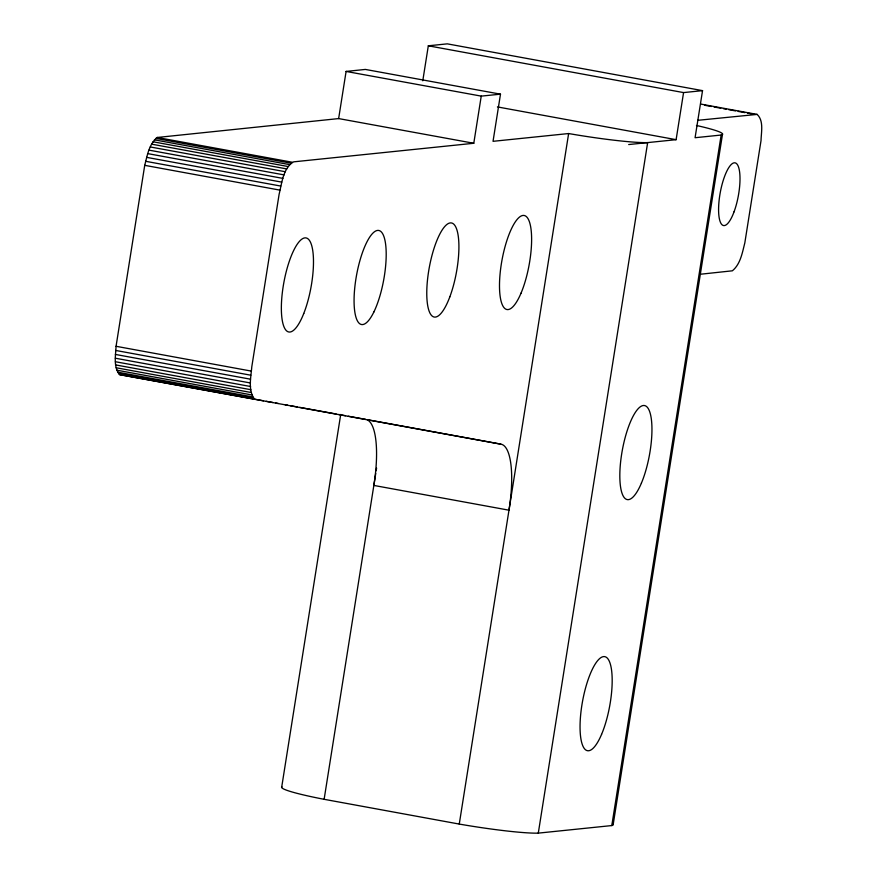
<?xml version="1.0" encoding="UTF-8"?>
<svg xmlns="http://www.w3.org/2000/svg" width="877" height="877" viewBox="0 0 877 877"><rect width="100%" height="100%" fill="white"/><g stroke="black" fill="none" stroke-linecap="round" stroke-linejoin="round"><path stroke-width="1.32" d="M368.055 420.291A68.801 19.82 -79.6 0 1 373.843 485.43L508.978 510.195A68.801 19.82 -79.6 0 0 500.844 444.157L119.579 374.632C113.232 366.926 115.665 355.525 116.06 346.294L144.727 165.336C147.226 155.667 149.035 144.157 157.169 137.481L338.643 118.581L473.788 143.269L481.243 96.119L500.493 94.168L493.038 141.318L568.636 133.545A71.739 5.755 9 0 0 647.654 142.6L538.292 833.128A71.739 5.755 9 0 1 459.263 824.073L324.128 799.309A71.739 5.755 9 0 1 281.89 786.812M254.714 399.408C247.763 390.375 250.965 377.373 251.787 366.849L279.127 194.212C281.89 183.194 282.997 168.22 293.587 161.85L473.788 143.269M338.643 118.581L346.097 71.432L365.358 69.426L500.493 94.168M281.649 787.436L340.714 414.47M422.78 80.772L428.316 45.801L447.281 43.85L702.543 90.638L695.077 137.722L721.157 135.036L611.795 825.564L538.292 833.128M324.128 799.309L375.751 473.405M376.167 470.73L376.595 468.066M459.263 824.073L568.636 133.545M628.688 144.552L676.112 139.673L683.567 92.589L702.543 90.638M613.187 824.479L722.549 133.94M699.89 274.293L732.372 270.807C740.506 264.13 742.315 252.62 744.814 242.951L761.028 140.583C761.214 132.175 763.977 120.807 757.136 114.405L700.942 104.111M697.653 120.324L757.136 114.405M119.579 374.632L263.495 400.8M266.18 401.293L272.9 402.51M275.597 403.003L278.283 403.486M285.014 404.714L287.7 405.196M290.386 405.689L297.117 406.917M299.802 407.399L336.121 413.999M338.807 414.492L345.538 415.72M348.224 416.202L365.709 419.381M428.316 45.801L683.567 92.589M704.713 105.273L711.4 106.501M714.075 106.994L720.773 108.211M723.448 108.704L726.123 109.197M728.798 109.691L735.485 110.908M738.16 111.401L744.847 112.629M747.533 113.122L754.22 114.35M346.097 71.432L481.243 96.119M497.434 106.917L676.112 139.673M157.169 137.481L292.304 162.245M155.832 138.402L290.967 163.177M154.451 139.838L289.574 164.613M153.047 141.778L288.182 166.542M151.655 144.157L286.79 168.932M150.296 146.963L285.42 171.739M148.98 150.131L284.115 174.907M147.753 153.618L282.887 178.393M146.623 157.356L281.758 182.131M145.604 161.291L280.739 186.056M144.727 165.336L279.862 190.112M116.06 346.294L251.195 371.07M115.643 350.438L250.778 375.203M115.391 354.429L250.526 379.193M115.325 358.211L250.46 382.986M115.435 361.73L250.57 386.505M115.72 364.931L250.855 389.706M116.181 367.77L251.315 392.534M116.816 370.182L251.94 394.957M117.595 372.155L252.729 396.93M118.527 373.646L253.661 398.421M367.046 419.634L500.844 444.157M696.47 125.477A71.739 5.755 9 0 1 721.157 135.036M612.519 823.711A71.739 5.755 9 0 1 611.795 825.564M641.416 483.106A47.818 13.78 -79.6 0 0 646.174 406.248A47.818 13.78 -79.6 0 0 620.061 468.373A47.818 13.78 -79.6 0 0 641.416 483.106M601.556 734.411A47.818 13.78 -79.6 0 0 606.478 657.399A47.818 13.78 -79.6 0 0 580.3 719.228A47.818 13.78 -79.6 0 0 601.556 734.411M734.071 211.774A31.879 9.187 -79.6 0 0 735.2 162.87A31.879 9.187 -79.6 0 0 718.603 207.948A31.879 9.187 -79.6 0 0 734.071 211.774M303.771 313.462A47.818 13.78 -79.6 0 0 307.005 238.226A47.818 13.78 -79.6 0 0 281.462 303.19A47.818 13.78 -79.6 0 0 303.771 313.462M373.821 312.08A47.818 13.78 -79.6 0 0 381.813 232.493A47.818 13.78 -79.6 0 0 354.747 287.853A47.818 13.78 -79.6 0 0 373.821 312.08M449.824 296.865A47.818 13.78 -79.6 0 0 451.874 223.054A47.818 13.78 -79.6 0 0 426.814 290.068A47.818 13.78 -79.6 0 0 449.824 296.865M521.026 293.17A47.818 13.78 -79.6 0 0 525.882 216.213A47.818 13.78 -79.6 0 0 499.737 278.152A47.818 13.78 -79.6 0 0 521.026 293.17"/></g></svg>
